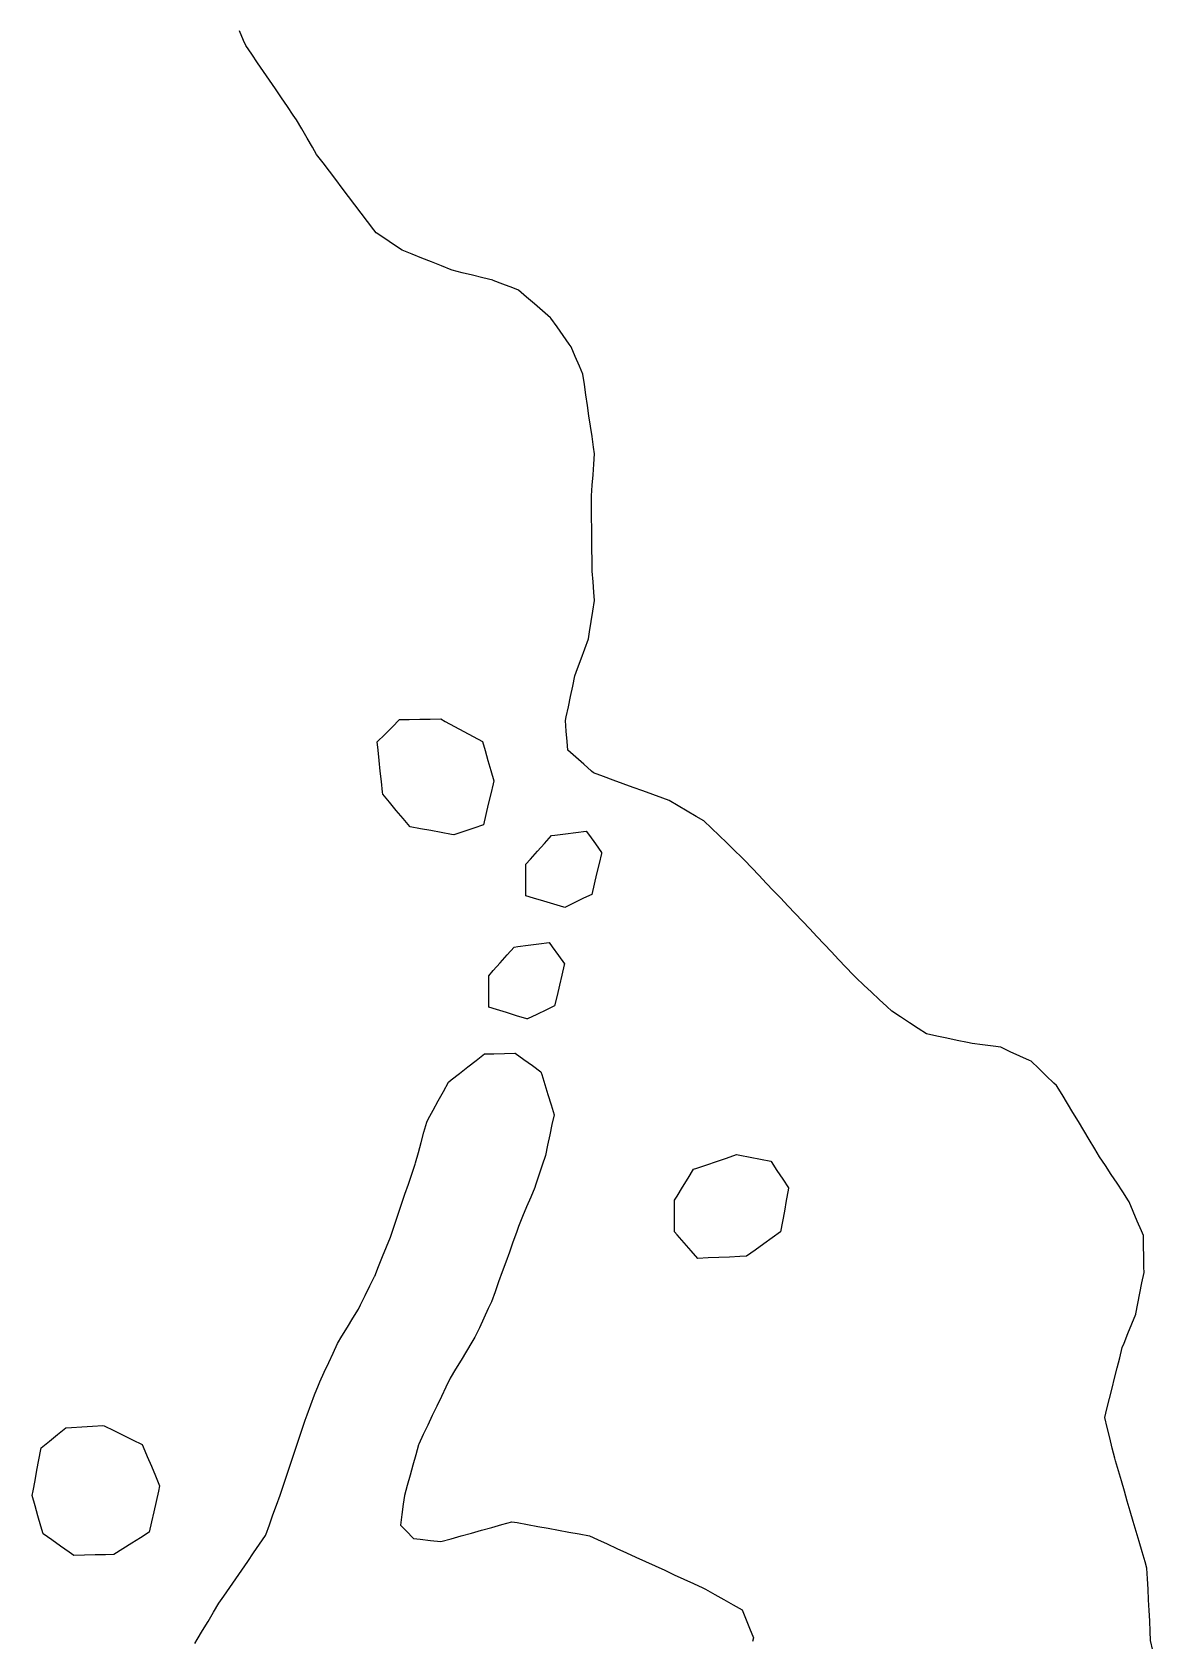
# Model space of a CAD drawing. Header units: millimetres. Extents: x 0 to 2762, y 6 to 2482.
# Drawn here: x 1273.2 to 1379.6, y 1290.8 to 1443.6 of the extents above; entities that cross this region are included whole.
import ezdxf

# ---------------------------------------------------------------- set-up
doc = ezdxf.new("R2010")
doc.units = ezdxf.units.MM
for name, color, linetype in [('ALL_HOLES', 1, 'Continuous'), ('OUTLINE_ISLAND_01_HOLE_132', 1, 'Continuous'), ('OUTLINE_ISLAND_01_HOLE_77', 1, 'Continuous'), ('OUTLINE_ISLAND_01_HOLE_81', 1, 'Continuous'), ('OUTLINE_ISLAND_01_HOLE_82', 1, 'Continuous'), ('OUTLINE_ISLAND_01_HOLE_84', 1, 'Continuous'), ('OUTLINE_ISLAND_01_HOLE_85', 1, 'Continuous'), ('OUTLINE_ISLAND_01_HOLE_89', 1, 'Continuous')]:
    doc.layers.add(name, color=color, linetype=linetype)

msp = doc.modelspace()

# ---------------------------------------------------------------- linework, layer by layer
at = {"layer": 'ALL_HOLES'}
for points in [[(1379.5933, 1289.8804), (1379.3875, 1290.859), (1379.3442, 1291.7085), (1379.2933, 1292.7072), (1379.2425, 1293.7059), (1379.1916, 1294.7046), (1379.1407, 1295.7033), (1379.0899, 1296.702), (1379.039, 1297.7007), (1378.8588, 1298.315), (1378.5773, 1299.2746), (1378.2958, 1300.2341), (1378.0143, 1301.1937), (1377.7328, 1302.1533), (1377.4513, 1303.1128), (1377.1698, 1304.0724), (1376.8883, 1305.032), (1376.6068, 1305.9915), (1376.3253, 1306.9511), (1376.0438, 1307.9107), (1375.9867, 1308.1416), (1375.7464, 1309.1122), (1375.506, 1310.0829), (1375.2657, 1311.0536), (1375.0254, 1312.0243), (1375.233, 1312.8492), (1375.477, 1313.819), (1375.721, 1314.7887), (1375.9651, 1315.7585), (1376.2091, 1316.7283), (1376.4532, 1317.698), (1376.6972, 1318.6678), (1376.8571, 1319.0632), (1377.2321, 1319.9902), (1377.607, 1320.9173), (1377.982, 1321.8443), (1377.9862, 1321.8656), (1378.1789, 1322.8468), (1378.3716, 1323.8281), (1378.5643, 1324.8093), (1378.757, 1325.7906), (1378.748, 1326.2931), (1378.73, 1327.2929), (1378.712, 1328.2927), (1378.6941, 1329.2926), (1378.5065, 1329.7414), (1378.1208, 1330.664), (1377.7352, 1331.5867), (1377.3495, 1332.5093), (1377.2907, 1332.5987), (1376.741, 1333.434), (1376.1912, 1334.2693), (1375.6414, 1335.1046), (1375.0916, 1335.9399), (1374.5418, 1336.7753), (1374.077, 1337.5433), (1373.5591, 1338.3988), (1373.0413, 1339.2543), (1372.5235, 1340.1097), (1372.0057, 1340.9652), (1371.4879, 1341.8207), (1370.9701, 1342.6762), (1370.4522, 1343.5317), (1370.1961, 1343.7779), (1369.475, 1344.4708), (1368.7539, 1345.1636), (1368.0329, 1345.8565), (1367.8825, 1345.9248), (1366.9721, 1346.3385), (1366.0617, 1346.7521), (1365.1512, 1347.1658), (1364.4214, 1347.2653), (1363.4306, 1347.4003), (1362.4398, 1347.5354), (1362.0059, 1347.6253), (1361.0267, 1347.8283), (1360.0475, 1348.0312), (1359.0683, 1348.2342), (1358.0891, 1348.4371), (1357.3088, 1348.9509), (1356.4736, 1349.5008), (1355.6384, 1350.0507), (1354.8032, 1350.6006), (1354.3388, 1351.032), (1353.6061, 1351.7126), (1352.8735, 1352.3932), (1352.1408, 1353.0738), (1351.4081, 1353.7544), (1351.132, 1354.0466), (1350.4452, 1354.7734), (1349.7583, 1355.5002), (1349.0714, 1356.227), (1348.3846, 1356.9538), (1347.6977, 1357.6806), (1347.0109, 1358.4073), (1346.324, 1359.1341), (1345.6372, 1359.8609), (1344.9503, 1360.5877), (1344.2635, 1361.3145), (1343.5766, 1362.0413), (1342.8898, 1362.7681), (1342.2029, 1363.4949), (1341.5161, 1364.2217), (1340.8292, 1364.9485), (1340.5717, 1365.1968), (1339.8518, 1365.8909), (1339.1319, 1366.5849), (1338.412, 1367.279), (1337.6921, 1367.9731), (1336.9722, 1368.6672), (1336.2423, 1369.093), (1335.3786, 1369.597), (1334.5148, 1370.1009), (1333.6511, 1370.6048), (1333.0573, 1370.8214), (1332.1179, 1371.1641), (1331.1784, 1371.5068), (1330.239, 1371.8494), (1329.2995, 1372.1921), (1328.36, 1372.5348), (1327.4206, 1372.8774), (1326.4811, 1373.2201), (1326.2959, 1373.385), (1325.5489, 1374.0499), (1324.802, 1374.7148), (1324.055, 1375.3797), (1323.9847, 1376.2055), (1323.8998, 1377.2019), (1323.8149, 1378.1983), (1323.8857, 1378.534), (1324.0919, 1379.5125), (1324.2981, 1380.491), (1324.5043, 1381.4695), (1324.7105, 1382.448), (1324.9618, 1383.1292), (1325.3079, 1384.0674), (1325.654, 1385.0055), (1326.0001, 1385.9437), (1326.108, 1386.6157), (1326.2665, 1387.6031), (1326.425, 1388.5904), (1326.5836, 1389.5778), (1326.5178, 1390.3797), (1326.4362, 1391.3764), (1326.3545, 1392.373), (1326.3538, 1392.4449), (1326.3443, 1393.4449), (1326.3348, 1394.4448), (1326.3253, 1395.4448), (1326.3158, 1396.4447), (1326.3063, 1397.4447), (1326.2968, 1398.4447), (1326.2873, 1399.4446), (1326.2941, 1399.5362), (1326.3676, 1400.5334), (1326.4412, 1401.5307), (1326.5148, 1402.528), (1326.5884, 1403.5253), (1326.4938, 1404.1627), (1326.347, 1405.1518), (1326.2002, 1406.141), (1326.0534, 1407.1302), (1325.9066, 1408.1193), (1325.7597, 1409.1085), (1325.6129, 1410.0977), (1325.4661, 1411.0868), (1325.1461, 1411.8354), (1324.753, 1412.7549), (1324.36, 1413.6744), (1324.1722, 1413.9408), (1323.5962, 1414.7583), (1323.0203, 1415.5758), (1322.4443, 1416.3933), (1322.3877, 1416.4423), (1321.6324, 1417.0977), (1320.8771, 1417.7531), (1320.1218, 1418.4085), (1319.3665, 1419.0638), (1318.8165, 1419.2745), (1317.8827, 1419.6323), (1316.9488, 1419.99), (1316.9306, 1419.9946), (1315.9603, 1420.2363), (1314.99, 1420.4781), (1314.0196, 1420.7199), (1313.0493, 1420.9616), (1312.9628, 1420.9962), (1312.0344, 1421.3679), (1311.1061, 1421.7396), (1310.1777, 1422.1112), (1309.2493, 1422.4829), (1308.321, 1422.8546), (1307.5019, 1423.3995), (1306.6693, 1423.9535), (1305.8367, 1424.5074), (1305.6346, 1424.7738), (1305.03, 1425.5704), (1304.4255, 1426.3669), (1303.821, 1427.1635), (1303.2164, 1427.9601), (1302.6119, 1428.7566), (1302.0073, 1429.5532), (1301.4028, 1430.3498), (1300.7983, 1431.1464), (1300.1937, 1431.9429), (1299.7905, 1432.6391), (1299.2892, 1433.5043), (1298.7879, 1434.3696), (1298.2866, 1435.2349), (1297.9771, 1435.687), (1297.4122, 1436.5122), (1296.8472, 1437.3373), (1296.2823, 1438.1625), (1295.7174, 1438.9876), (1295.1525, 1439.8128), (1294.5876, 1440.6379), (1294.0226, 1441.4631), (1293.4577, 1442.2882), (1293.2583, 1442.773), (1292.8778, 1443.6978)], [(1288.6301, 1290.5721), (1288.8548, 1290.9468), (1289.3692, 1291.8044), (1289.8835, 1292.6621), (1290.3978, 1293.5197), (1290.9121, 1294.3773), (1291.3764, 1295.0517), (1291.9435, 1295.8754), (1292.5106, 1296.699), (1293.0777, 1297.5227), (1293.6448, 1298.3463), (1294.2119, 1299.17), (1294.779, 1299.9936), (1295.3461, 1300.8173), (1295.368, 1300.8785), (1295.705, 1301.82), (1296.042, 1302.7615), (1296.3789, 1303.703), (1296.7159, 1304.6446), (1296.8749, 1305.1194), (1297.1925, 1306.0677), (1297.51, 1307.0159), (1297.8275, 1307.9641), (1298.1451, 1308.9124), (1298.4626, 1309.8606), (1298.7801, 1310.8089), (1299.0977, 1311.7571), (1299.2967, 1312.2862), (1299.6487, 1313.2222), (1300.0008, 1314.1582), (1300.3529, 1315.0942), (1300.5022, 1315.4176), (1300.9213, 1316.3255), (1301.3404, 1317.2335), (1301.7595, 1318.1414), (1302.1786, 1319.0493), (1302.6, 1319.7384), (1303.1218, 1320.5915), (1303.6435, 1321.4446), (1304.1653, 1322.2977), (1304.3719, 1322.7179), (1304.8131, 1323.6153), (1305.2542, 1324.5127), (1305.6954, 1325.4101), (1305.7074, 1325.4399), (1306.0811, 1326.3675), (1306.4547, 1327.2951), (1306.8283, 1328.2227), (1307.202, 1329.1502), (1307.2961, 1329.4277), (1307.6174, 1330.3747), (1307.9386, 1331.3217), (1308.2599, 1332.2687), (1308.5812, 1333.2156), (1308.9025, 1334.1626), (1309.2237, 1335.1096), (1309.545, 1336.0566), (1309.585, 1336.2021), (1309.8495, 1337.1665), (1310.1141, 1338.1309), (1310.3787, 1339.0952), (1310.6433, 1340.0596), (1310.7917, 1340.3331), (1311.2687, 1341.212), (1311.7456, 1342.0909), (1312.2226, 1342.9698), (1312.6996, 1343.8488), (1312.9754, 1344.0657), (1313.7614, 1344.684), (1314.5473, 1345.3023), (1315.3333, 1345.9205), (1316.1193, 1346.5388), (1317.0156, 1346.5583), (1318.0154, 1346.5801), (1319.0151, 1346.6019), (1319.0561, 1346.6028), (1319.8668, 1346.0173), (1320.6775, 1345.4318), (1321.4881, 1344.8463), (1321.5674, 1344.5876), (1321.8604, 1343.6315), (1322.1533, 1342.6754), (1322.4463, 1341.7193), (1322.7393, 1340.7631), (1322.5403, 1339.8251), (1322.3328, 1338.8468), (1322.1253, 1337.8686), (1321.9178, 1336.8904), (1321.612, 1335.9702), (1321.2966, 1335.0212), (1320.9812, 1334.0723), (1320.8969, 1333.8677), (1320.5161, 1332.9431), (1320.1352, 1332.0184), (1319.7544, 1331.0938), (1319.3735, 1330.1692), (1319.1679, 1329.5977), (1318.8293, 1328.6568), (1318.4907, 1327.7158), (1318.1522, 1326.7749), (1317.8136, 1325.834), (1317.475, 1324.893), (1317.1365, 1323.9521), (1316.7979, 1323.0111), (1316.491, 1322.3556), (1316.0669, 1321.4499), (1315.6429, 1320.5443), (1315.2189, 1319.6386), (1314.9389, 1319.1744), (1314.4224, 1318.3181), (1313.9059, 1317.4618), (1313.3894, 1316.6056), (1312.8729, 1315.7493), (1312.4687, 1314.9021), (1312.0381, 1313.9996), (1311.6075, 1313.0971), (1311.1768, 1312.1945), (1310.7462, 1311.292), (1310.3156, 1310.3895), (1309.885, 1309.4869), (1309.8678, 1309.4255), (1309.5984, 1308.4625), (1309.329, 1307.4994), (1309.0596, 1306.5364), (1308.7902, 1305.5734), (1308.5208, 1304.6103), (1308.4171, 1303.7909), (1308.2915, 1302.7988), (1308.1659, 1301.8068), (1308.7021, 1301.2419), (1309.3906, 1300.5166), (1310.0107, 1300.4517), (1311.0053, 1300.3477), (1311.9998, 1300.2437), (1312.9616, 1300.512), (1313.9248, 1300.7808), (1314.888, 1301.0495), (1315.8513, 1301.3182), (1316.8145, 1301.587), (1317.7777, 1301.8557), (1318.7409, 1302.1244), (1319.2313, 1302.0349), (1320.215, 1301.8552), (1321.1987, 1301.6755), (1322.1825, 1301.4958), (1323.1662, 1301.3161), (1324.1499, 1301.1364), (1325.1336, 1300.9567), (1326.1173, 1300.777), (1326.8772, 1300.4284), (1327.7861, 1300.0115), (1328.695, 1299.5945), (1329.604, 1299.1776), (1330.5129, 1298.7606), (1331.4218, 1298.3436), (1332.3308, 1297.9267), (1333.2397, 1297.5097), (1334.1486, 1297.0928), (1335.0575, 1296.6758), (1335.9665, 1296.2589), (1336.8754, 1295.8419), (1337.1173, 1295.7068), (1337.9904, 1295.2193), (1338.8634, 1294.7317), (1339.7365, 1294.2441), (1340.6096, 1293.7566), (1340.9298, 1292.9486), (1341.2983, 1292.0189), (1341.6667, 1291.0893), (1341.5696, 1290.7347)]]:
    msp.add_lwpolyline(points, dxfattribs=at)
for points in [[(1305.9544, 1376.1653), (1306.6616, 1376.8724), (1307.3687, 1377.5795), (1308.0758, 1378.2866), (1308.9877, 1378.2994), (1309.9876, 1378.3134), (1310.9875, 1378.3275), (1311.9874, 1378.3416), (1312.4119, 1378.1132), (1313.2926, 1377.6394), (1314.1732, 1377.1656), (1315.0539, 1376.6918), (1315.9345, 1376.2181), (1316.1806, 1375.3641), (1316.4576, 1374.4033), (1316.7345, 1373.4424), (1317.0114, 1372.4815), (1316.9461, 1372.2002), (1316.7196, 1371.2262), (1316.4932, 1370.2521), (1316.2668, 1369.2781), (1316.0403, 1368.3041), (1315.1265, 1367.9916), (1314.1804, 1367.668), (1313.2342, 1367.3443), (1313.0083, 1367.3854), (1312.0244, 1367.5643), (1311.0405, 1367.7431), (1310.0567, 1367.922), (1309.0728, 1368.1008), (1309.0405, 1368.139), (1308.3958, 1368.9035), (1307.7511, 1369.6679), (1307.1064, 1370.4323), (1306.4617, 1371.1967), (1306.44, 1371.4089), (1306.3384, 1372.4037), (1306.2369, 1373.3986), (1306.1353, 1374.3934), (1306.0338, 1375.3882)], [(1320.0638, 1361.552), (1320.0638, 1362.552), (1320.0638, 1363.552), (1320.0638, 1364.552), (1320.4892, 1365.0309), (1321.1533, 1365.7786), (1321.8174, 1366.5263), (1322.4815, 1367.2739), (1322.8193, 1367.3178), (1323.811, 1367.4465), (1324.8026, 1367.5753), (1325.7943, 1367.704), (1326.0918, 1367.2878), (1326.6733, 1366.4743), (1327.2548, 1365.6607), (1327.2365, 1365.5839), (1327.0054, 1364.611), (1326.7743, 1363.6381), (1326.5431, 1362.6651), (1326.312, 1361.6922), (1325.5425, 1361.3176), (1324.6434, 1360.8798), (1323.7444, 1360.442), (1323.6655, 1360.4658), (1322.7081, 1360.7545), (1321.7507, 1361.0432), (1320.7933, 1361.332)], [(1316.5366, 1350.97), (1316.5366, 1351.97), (1316.5366, 1352.97), (1316.5366, 1353.97), (1316.962, 1354.449), (1317.626, 1355.1967), (1318.2901, 1355.9443), (1318.9542, 1356.692), (1319.2921, 1356.7359), (1320.2838, 1356.8646), (1321.2755, 1356.9933), (1322.2671, 1357.1221), (1322.5647, 1356.7057), (1323.1461, 1355.8921), (1323.7276, 1355.0785), (1323.7093, 1355.0015), (1323.4781, 1354.0286), (1323.2469, 1353.0557), (1323.0157, 1352.0828), (1322.7845, 1351.1098), (1322.0147, 1350.7351), (1321.1155, 1350.2974), (1320.2164, 1349.8597), (1320.1369, 1349.8837), (1319.1796, 1350.1725), (1318.2222, 1350.4614), (1317.2648, 1350.7503)], [(1334.1731, 1329.6381), (1334.1731, 1330.6381), (1334.1731, 1331.6381), (1334.1731, 1332.6381), (1334.4207, 1333.0406), (1334.9446, 1333.8925), (1335.4684, 1334.7443), (1335.9923, 1335.5961), (1336.2804, 1335.6935), (1337.2276, 1336.014), (1338.1749, 1336.3344), (1339.1222, 1336.6548), (1340.0695, 1336.9753), (1340.3733, 1336.9181), (1341.356, 1336.7333), (1342.3388, 1336.5485), (1343.3216, 1336.3637), (1343.3513, 1336.3185), (1343.9012, 1335.4833), (1344.4511, 1334.648), (1345.0009, 1333.8128), (1344.9612, 1333.5913), (1344.7844, 1332.6071), (1344.6077, 1331.6228), (1344.4309, 1330.6386), (1344.2542, 1329.6543), (1343.4554, 1329.0806), (1342.6432, 1328.4972), (1341.831, 1327.9138), (1341.0188, 1327.3304), (1340.3826, 1327.3015), (1339.3837, 1327.2561), (1338.3847, 1327.2107), (1337.3857, 1327.1653), (1336.3867, 1327.1199), (1335.7463, 1327.8484), (1335.0861, 1328.5995), (1334.4258, 1329.3506)], [(1274.0405, 1309.1458), (1274.8166, 1309.7764), (1275.5927, 1310.407), (1276.3688, 1311.0376), (1276.9047, 1311.0733), (1277.9025, 1311.1396), (1278.9003, 1311.2059), (1279.8981, 1311.2723), (1280.0214, 1311.2125), (1280.9213, 1310.7765), (1281.8212, 1310.3404), (1282.7211, 1309.9043), (1283.621, 1309.4683), (1283.7225, 1309.2283), (1284.112, 1308.3073), (1284.5016, 1307.3863), (1284.8911, 1306.4653), (1285.2806, 1305.5443), (1285.1646, 1305.0236), (1284.9471, 1304.0475), (1284.7295, 1303.0714), (1284.512, 1302.0954), (1284.2945, 1301.1193), (1283.4788, 1300.6072), (1282.6319, 1300.0755), (1281.7849, 1299.5438), (1280.938, 1299.0121), (1280.1493, 1298.991), (1279.1497, 1298.9644), (1278.1501, 1298.9377), (1277.1504, 1298.9111), (1276.677, 1299.2418), (1275.8572, 1299.8144), (1275.0374, 1300.387), (1274.2176, 1300.9596), (1274.0026, 1301.7135), (1273.7284, 1302.6752), (1273.4541, 1303.6368), (1273.1799, 1304.5985), (1273.266, 1305.0538), (1273.452, 1306.0363), (1273.6379, 1307.0189), (1273.8239, 1308.0014), (1274.0098, 1308.984)]]:
    msp.add_lwpolyline(points, close=True, dxfattribs=at)
at = {"layer": 'OUTLINE_ISLAND_01_HOLE_132'}
msp.add_lwpolyline([(1379.5933, 1289.8804), (1379.3875, 1290.859), (1379.3442, 1291.7085), (1379.2933, 1292.7072), (1379.2425, 1293.7059), (1379.1916, 1294.7046), (1379.1407, 1295.7033), (1379.0899, 1296.702), (1379.039, 1297.7007), (1378.8588, 1298.315), (1378.5773, 1299.2746), (1378.2958, 1300.2341), (1378.0143, 1301.1937), (1377.7328, 1302.1533), (1377.4513, 1303.1128), (1377.1698, 1304.0724), (1376.8883, 1305.032), (1376.6068, 1305.9915), (1376.3253, 1306.9511), (1376.0438, 1307.9107), (1375.9867, 1308.1416), (1375.7464, 1309.1122), (1375.506, 1310.0829), (1375.2657, 1311.0536), (1375.0254, 1312.0243), (1375.233, 1312.8492), (1375.477, 1313.819), (1375.721, 1314.7887), (1375.9651, 1315.7585), (1376.2091, 1316.7283), (1376.4532, 1317.698), (1376.6972, 1318.6678), (1376.8571, 1319.0632), (1377.2321, 1319.9902), (1377.607, 1320.9173), (1377.982, 1321.8443), (1377.9862, 1321.8656), (1378.1789, 1322.8468), (1378.3716, 1323.8281), (1378.5643, 1324.8093), (1378.757, 1325.7906), (1378.748, 1326.2931), (1378.73, 1327.2929), (1378.712, 1328.2927), (1378.6941, 1329.2926), (1378.5065, 1329.7414), (1378.1208, 1330.664), (1377.7352, 1331.5867), (1377.3495, 1332.5093), (1377.2907, 1332.5987), (1376.741, 1333.434), (1376.1912, 1334.2693), (1375.6414, 1335.1046), (1375.0916, 1335.9399), (1374.5418, 1336.7753), (1374.077, 1337.5433), (1373.5591, 1338.3988), (1373.0413, 1339.2543), (1372.5235, 1340.1097), (1372.0057, 1340.9652), (1371.4879, 1341.8207), (1370.9701, 1342.6762), (1370.4522, 1343.5317), (1370.1961, 1343.7779), (1369.475, 1344.4708), (1368.7539, 1345.1636), (1368.0329, 1345.8565), (1367.8825, 1345.9248), (1366.9721, 1346.3385), (1366.0617, 1346.7521), (1365.1512, 1347.1658), (1364.4214, 1347.2653), (1363.4306, 1347.4003), (1362.4398, 1347.5354), (1362.0059, 1347.6253), (1361.0267, 1347.8283), (1360.0475, 1348.0312), (1359.0683, 1348.2342), (1358.0891, 1348.4371), (1357.3088, 1348.9509), (1356.4736, 1349.5008), (1355.6384, 1350.0507), (1354.8032, 1350.6006), (1354.3388, 1351.032), (1353.6061, 1351.7126), (1352.8735, 1352.3932), (1352.1408, 1353.0738), (1351.4081, 1353.7544), (1351.132, 1354.0466), (1350.4452, 1354.7734), (1349.7583, 1355.5002), (1349.0714, 1356.227), (1348.3846, 1356.9538), (1347.6977, 1357.6806), (1347.0109, 1358.4073), (1346.324, 1359.1341), (1345.6372, 1359.8609), (1344.9503, 1360.5877), (1344.2635, 1361.3145), (1343.5766, 1362.0413), (1342.8898, 1362.7681), (1342.2029, 1363.4949), (1341.5161, 1364.2217), (1340.8292, 1364.9485), (1340.5717, 1365.1968), (1339.8518, 1365.8909), (1339.1319, 1366.5849), (1338.412, 1367.279), (1337.6921, 1367.9731), (1336.9722, 1368.6672), (1336.2423, 1369.093), (1335.3786, 1369.597), (1334.5148, 1370.1009), (1333.6511, 1370.6048), (1333.0573, 1370.8214), (1332.1179, 1371.1641), (1331.1784, 1371.5068), (1330.239, 1371.8494), (1329.2995, 1372.1921), (1328.36, 1372.5348), (1327.4206, 1372.8774), (1326.4811, 1373.2201), (1326.2959, 1373.385), (1325.5489, 1374.0499), (1324.802, 1374.7148), (1324.055, 1375.3797), (1323.9847, 1376.2055), (1323.8998, 1377.2019), (1323.8149, 1378.1983), (1323.8857, 1378.534), (1324.0919, 1379.5125), (1324.2981, 1380.491), (1324.5043, 1381.4695), (1324.7105, 1382.448), (1324.9618, 1383.1292), (1325.3079, 1384.0674), (1325.654, 1385.0055), (1326.0001, 1385.9437), (1326.108, 1386.6157), (1326.2665, 1387.6031), (1326.425, 1388.5904), (1326.5836, 1389.5778), (1326.5178, 1390.3797), (1326.4362, 1391.3764), (1326.3545, 1392.373), (1326.3538, 1392.4449), (1326.3443, 1393.4449), (1326.3348, 1394.4448), (1326.3253, 1395.4448), (1326.3158, 1396.4447), (1326.3063, 1397.4447), (1326.2968, 1398.4447), (1326.2873, 1399.4446), (1326.2941, 1399.5362), (1326.3676, 1400.5334), (1326.4412, 1401.5307), (1326.5148, 1402.528), (1326.5884, 1403.5253), (1326.4938, 1404.1627), (1326.347, 1405.1518), (1326.2002, 1406.141), (1326.0534, 1407.1302), (1325.9066, 1408.1193), (1325.7597, 1409.1085), (1325.6129, 1410.0977), (1325.4661, 1411.0868), (1325.1461, 1411.8354), (1324.753, 1412.7549), (1324.36, 1413.6744), (1324.1722, 1413.9408), (1323.5962, 1414.7583), (1323.0203, 1415.5758), (1322.4443, 1416.3933), (1322.3877, 1416.4423), (1321.6324, 1417.0977), (1320.8771, 1417.7531), (1320.1218, 1418.4085), (1319.3665, 1419.0638), (1318.8165, 1419.2745), (1317.8827, 1419.6323), (1316.9488, 1419.99), (1316.9306, 1419.9946), (1315.9603, 1420.2363), (1314.99, 1420.4781), (1314.0196, 1420.7199), (1313.0493, 1420.9616), (1312.9628, 1420.9962), (1312.0344, 1421.3679), (1311.1061, 1421.7396), (1310.1777, 1422.1112), (1309.2493, 1422.4829), (1308.321, 1422.8546), (1307.5019, 1423.3995), (1306.6693, 1423.9535), (1305.8367, 1424.5074), (1305.6346, 1424.7738), (1305.03, 1425.5704), (1304.4255, 1426.3669), (1303.821, 1427.1635), (1303.2164, 1427.9601), (1302.6119, 1428.7566), (1302.0073, 1429.5532), (1301.4028, 1430.3498), (1300.7983, 1431.1464), (1300.1937, 1431.9429), (1299.7905, 1432.6391), (1299.2892, 1433.5043), (1298.7879, 1434.3696), (1298.2866, 1435.2349), (1297.9771, 1435.687), (1297.4122, 1436.5122), (1296.8472, 1437.3373), (1296.2823, 1438.1625), (1295.7174, 1438.9876), (1295.1525, 1439.8128), (1294.5876, 1440.6379), (1294.0226, 1441.4631), (1293.4577, 1442.2882), (1293.2583, 1442.773), (1292.8778, 1443.6978)], dxfattribs=at)
at = {"layer": 'OUTLINE_ISLAND_01_HOLE_77'}
msp.add_lwpolyline([(1274.0405, 1309.1458), (1274.8166, 1309.7764), (1275.5927, 1310.407), (1276.3688, 1311.0376), (1276.9047, 1311.0733), (1277.9025, 1311.1396), (1278.9003, 1311.2059), (1279.8981, 1311.2723), (1280.0214, 1311.2125), (1280.9213, 1310.7765), (1281.8212, 1310.3404), (1282.7211, 1309.9043), (1283.621, 1309.4683), (1283.7225, 1309.2283), (1284.112, 1308.3073), (1284.5016, 1307.3863), (1284.8911, 1306.4653), (1285.2806, 1305.5443), (1285.1646, 1305.0236), (1284.9471, 1304.0475), (1284.7295, 1303.0714), (1284.512, 1302.0954), (1284.2945, 1301.1193), (1283.4788, 1300.6072), (1282.6319, 1300.0755), (1281.7849, 1299.5438), (1280.938, 1299.0121), (1280.1493, 1298.991), (1279.1497, 1298.9644), (1278.1501, 1298.9377), (1277.1504, 1298.9111), (1276.677, 1299.2418), (1275.8572, 1299.8144), (1275.0374, 1300.387), (1274.2176, 1300.9596), (1274.0026, 1301.7135), (1273.7284, 1302.6752), (1273.4541, 1303.6368), (1273.1799, 1304.5985), (1273.266, 1305.0538), (1273.452, 1306.0363), (1273.6379, 1307.0189), (1273.8239, 1308.0014), (1274.0098, 1308.984)], close=True, dxfattribs=at)
at = {"layer": 'OUTLINE_ISLAND_01_HOLE_81'}
msp.add_lwpolyline([(1334.1731, 1329.6381), (1334.1731, 1330.6381), (1334.1731, 1331.6381), (1334.1731, 1332.6381), (1334.4207, 1333.0406), (1334.9446, 1333.8925), (1335.4684, 1334.7443), (1335.9923, 1335.5961), (1336.2804, 1335.6935), (1337.2276, 1336.014), (1338.1749, 1336.3344), (1339.1222, 1336.6548), (1340.0695, 1336.9753), (1340.3733, 1336.9181), (1341.356, 1336.7333), (1342.3388, 1336.5485), (1343.3216, 1336.3637), (1343.3513, 1336.3185), (1343.9012, 1335.4833), (1344.4511, 1334.648), (1345.0009, 1333.8128), (1344.9612, 1333.5913), (1344.7844, 1332.6071), (1344.6077, 1331.6228), (1344.4309, 1330.6386), (1344.2542, 1329.6543), (1343.4554, 1329.0806), (1342.6432, 1328.4972), (1341.831, 1327.9138), (1341.0188, 1327.3304), (1340.3826, 1327.3015), (1339.3837, 1327.2561), (1338.3847, 1327.2107), (1337.3857, 1327.1653), (1336.3867, 1327.1199), (1335.7463, 1327.8484), (1335.0861, 1328.5995), (1334.4258, 1329.3506)], close=True, dxfattribs=at)
at = {"layer": 'OUTLINE_ISLAND_01_HOLE_82'}
msp.add_lwpolyline([(1288.6301, 1290.5721), (1288.8548, 1290.9468), (1289.3692, 1291.8044), (1289.8835, 1292.6621), (1290.3978, 1293.5197), (1290.9121, 1294.3773), (1291.3764, 1295.0517), (1291.9435, 1295.8754), (1292.5106, 1296.699), (1293.0777, 1297.5227), (1293.6448, 1298.3463), (1294.2119, 1299.17), (1294.779, 1299.9936), (1295.3461, 1300.8173), (1295.368, 1300.8785), (1295.705, 1301.82), (1296.042, 1302.7615), (1296.3789, 1303.703), (1296.7159, 1304.6446), (1296.8749, 1305.1194), (1297.1925, 1306.0677), (1297.51, 1307.0159), (1297.8275, 1307.9641), (1298.1451, 1308.9124), (1298.4626, 1309.8606), (1298.7801, 1310.8089), (1299.0977, 1311.7571), (1299.2967, 1312.2862), (1299.6487, 1313.2222), (1300.0008, 1314.1582), (1300.3529, 1315.0942), (1300.5022, 1315.4176), (1300.9213, 1316.3255), (1301.3404, 1317.2335), (1301.7595, 1318.1414), (1302.1786, 1319.0493), (1302.6, 1319.7384), (1303.1218, 1320.5915), (1303.6435, 1321.4446), (1304.1653, 1322.2977), (1304.3719, 1322.7179), (1304.8131, 1323.6153), (1305.2542, 1324.5127), (1305.6954, 1325.4101), (1305.7074, 1325.4399), (1306.0811, 1326.3675), (1306.4547, 1327.2951), (1306.8283, 1328.2227), (1307.202, 1329.1502), (1307.2961, 1329.4277), (1307.6174, 1330.3747), (1307.9386, 1331.3217), (1308.2599, 1332.2687), (1308.5812, 1333.2156), (1308.9025, 1334.1626), (1309.2237, 1335.1096), (1309.545, 1336.0566), (1309.585, 1336.2021), (1309.8495, 1337.1665), (1310.1141, 1338.1309), (1310.3787, 1339.0952), (1310.6433, 1340.0596), (1310.7917, 1340.3331), (1311.2687, 1341.212), (1311.7456, 1342.0909), (1312.2226, 1342.9698), (1312.6996, 1343.8488), (1312.9754, 1344.0657), (1313.7614, 1344.684), (1314.5473, 1345.3023), (1315.3333, 1345.9205), (1316.1193, 1346.5388), (1317.0156, 1346.5583), (1318.0154, 1346.5801), (1319.0151, 1346.6019), (1319.0561, 1346.6028), (1319.8668, 1346.0173), (1320.6775, 1345.4318), (1321.4881, 1344.8463), (1321.5674, 1344.5876), (1321.8604, 1343.6315), (1322.1533, 1342.6754), (1322.4463, 1341.7193), (1322.7393, 1340.7631), (1322.5403, 1339.8251), (1322.3328, 1338.8468), (1322.1253, 1337.8686), (1321.9178, 1336.8904), (1321.612, 1335.9702), (1321.2966, 1335.0212), (1320.9812, 1334.0723), (1320.8969, 1333.8677), (1320.5161, 1332.9431), (1320.1352, 1332.0184), (1319.7544, 1331.0938), (1319.3735, 1330.1692), (1319.1679, 1329.5977), (1318.8293, 1328.6568), (1318.4907, 1327.7158), (1318.1522, 1326.7749), (1317.8136, 1325.834), (1317.475, 1324.893), (1317.1365, 1323.9521), (1316.7979, 1323.0111), (1316.491, 1322.3556), (1316.0669, 1321.4499), (1315.6429, 1320.5443), (1315.2189, 1319.6386), (1314.9389, 1319.1744), (1314.4224, 1318.3181), (1313.9059, 1317.4618), (1313.3894, 1316.6056), (1312.8729, 1315.7493), (1312.4687, 1314.9021), (1312.0381, 1313.9996), (1311.6075, 1313.0971), (1311.1768, 1312.1945), (1310.7462, 1311.292), (1310.3156, 1310.3895), (1309.885, 1309.4869), (1309.8678, 1309.4255), (1309.5984, 1308.4625), (1309.329, 1307.4994), (1309.0596, 1306.5364), (1308.7902, 1305.5734), (1308.5208, 1304.6103), (1308.4171, 1303.7909), (1308.2915, 1302.7988), (1308.1659, 1301.8068), (1308.7021, 1301.2419), (1309.3906, 1300.5166), (1310.0107, 1300.4517), (1311.0053, 1300.3477), (1311.9998, 1300.2437), (1312.9616, 1300.512), (1313.9248, 1300.7808), (1314.888, 1301.0495), (1315.8513, 1301.3182), (1316.8145, 1301.587), (1317.7777, 1301.8557), (1318.7409, 1302.1244), (1319.2313, 1302.0349), (1320.215, 1301.8552), (1321.1987, 1301.6755), (1322.1825, 1301.4958), (1323.1662, 1301.3161), (1324.1499, 1301.1364), (1325.1336, 1300.9567), (1326.1173, 1300.777), (1326.8772, 1300.4284), (1327.7861, 1300.0115), (1328.695, 1299.5945), (1329.604, 1299.1776), (1330.5129, 1298.7606), (1331.4218, 1298.3436), (1332.3308, 1297.9267), (1333.2397, 1297.5097), (1334.1486, 1297.0928), (1335.0575, 1296.6758), (1335.9665, 1296.2589), (1336.8754, 1295.8419), (1337.1173, 1295.7068), (1337.9904, 1295.2193), (1338.8634, 1294.7317), (1339.7365, 1294.2441), (1340.6096, 1293.7566), (1340.9298, 1292.9486), (1341.2983, 1292.0189), (1341.6667, 1291.0893), (1341.5696, 1290.7347)], dxfattribs=at)
at = {"layer": 'OUTLINE_ISLAND_01_HOLE_84'}
msp.add_lwpolyline([(1316.5366, 1350.97), (1316.5366, 1351.97), (1316.5366, 1352.97), (1316.5366, 1353.97), (1316.962, 1354.449), (1317.626, 1355.1967), (1318.2901, 1355.9443), (1318.9542, 1356.692), (1319.2921, 1356.7359), (1320.2838, 1356.8646), (1321.2755, 1356.9933), (1322.2671, 1357.1221), (1322.5647, 1356.7057), (1323.1461, 1355.8921), (1323.7276, 1355.0785), (1323.7093, 1355.0015), (1323.4781, 1354.0286), (1323.2469, 1353.0557), (1323.0157, 1352.0828), (1322.7845, 1351.1098), (1322.0147, 1350.7351), (1321.1155, 1350.2974), (1320.2164, 1349.8597), (1320.1369, 1349.8837), (1319.1796, 1350.1725), (1318.2222, 1350.4614), (1317.2648, 1350.7503)], close=True, dxfattribs=at)
at = {"layer": 'OUTLINE_ISLAND_01_HOLE_85'}
msp.add_lwpolyline([(1320.0638, 1361.552), (1320.0638, 1362.552), (1320.0638, 1363.552), (1320.0638, 1364.552), (1320.4892, 1365.0309), (1321.1533, 1365.7786), (1321.8174, 1366.5263), (1322.4815, 1367.2739), (1322.8193, 1367.3178), (1323.811, 1367.4465), (1324.8026, 1367.5753), (1325.7943, 1367.704), (1326.0918, 1367.2878), (1326.6733, 1366.4743), (1327.2548, 1365.6607), (1327.2365, 1365.5839), (1327.0054, 1364.611), (1326.7743, 1363.6381), (1326.5431, 1362.6651), (1326.312, 1361.6922), (1325.5425, 1361.3176), (1324.6434, 1360.8798), (1323.7444, 1360.442), (1323.6655, 1360.4658), (1322.7081, 1360.7545), (1321.7507, 1361.0432), (1320.7933, 1361.332)], close=True, dxfattribs=at)
at = {"layer": 'OUTLINE_ISLAND_01_HOLE_89'}
msp.add_lwpolyline([(1305.9544, 1376.1653), (1306.6616, 1376.8724), (1307.3687, 1377.5795), (1308.0758, 1378.2866), (1308.9877, 1378.2994), (1309.9876, 1378.3134), (1310.9875, 1378.3275), (1311.9874, 1378.3416), (1312.4119, 1378.1132), (1313.2926, 1377.6394), (1314.1732, 1377.1656), (1315.0539, 1376.6918), (1315.9345, 1376.2181), (1316.1806, 1375.3641), (1316.4576, 1374.4033), (1316.7345, 1373.4424), (1317.0114, 1372.4815), (1316.9461, 1372.2002), (1316.7196, 1371.2262), (1316.4932, 1370.2521), (1316.2668, 1369.2781), (1316.0403, 1368.3041), (1315.1265, 1367.9916), (1314.1804, 1367.668), (1313.2342, 1367.3443), (1313.0083, 1367.3854), (1312.0244, 1367.5643), (1311.0405, 1367.7431), (1310.0567, 1367.922), (1309.0728, 1368.1008), (1309.0405, 1368.139), (1308.3958, 1368.9035), (1307.7511, 1369.6679), (1307.1064, 1370.4323), (1306.4617, 1371.1967), (1306.44, 1371.4089), (1306.3384, 1372.4037), (1306.2369, 1373.3986), (1306.1353, 1374.3934), (1306.0338, 1375.3882)], close=True, dxfattribs=at)

doc.saveas('drawing.dxf')
